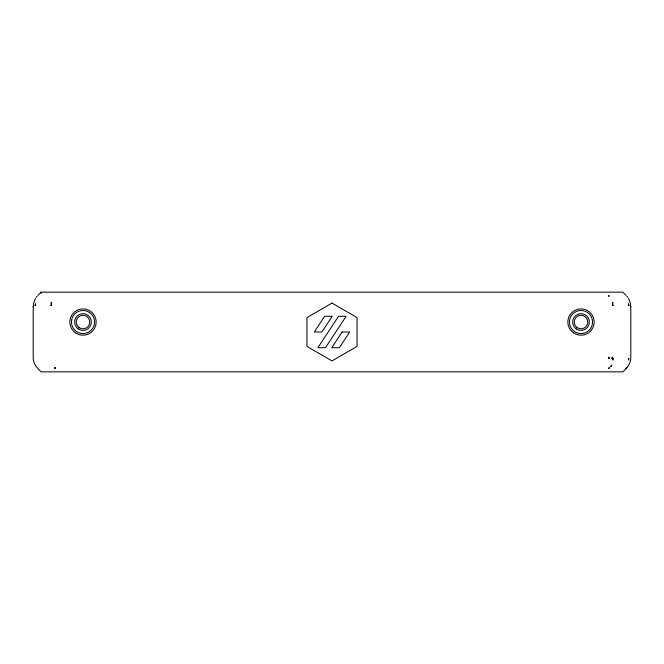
<?xml version="1.0" encoding="UTF-8"?>
<svg xmlns="http://www.w3.org/2000/svg" width="664" height="664" viewBox="0 0 664 664"><rect width="100%" height="100%" fill="white"/><g stroke="black" fill="none" stroke-linecap="round" stroke-linejoin="round"><path stroke-width="1" d="M33.2 306.751L33.64 303.008L35.549 298.402M608.996 367.624L608.705 368.537M608.971 368.537L609.336 367.624M625.77 368.537L626.592 367.624M36.246 297.364L37.018 296.376M625.936 368.537L626.733 367.624M37.865 295.463L41.168 292.16L622.832 292.16L626.135 295.463M626.982 296.376L627.754 297.364M628.451 298.402L630.36 303.008L630.8 306.751M54.539 367.624L55.295 368.537L55.137 367.624L55.402 368.537L54.772 368.537L54.539 367.624L54.921 368.537M609.17 296.376L608.846 295.463M54.83 367.624L55.154 368.537M608.597 295.463L608.863 296.376M630.8 306.726L630.8 357.273C630.966 363.183 627.165 368.221 622.832 371.84L41.168 371.84C36.835 368.221 33.034 363.183 33.2 357.273L33.2 306.726M41.168 292.16L41.168 293.363M608.963 357.273L608.954 358.518L608.963 357.273M612.15 357.273L612.125 358.518L612.15 357.273M35.582 305.34L35.101 305.481L35.582 305.34M50.829 305.34L51.277 305.481L50.829 305.34M613.179 358.518L612.673 358.518L613.179 358.518M628.434 358.518L628.899 358.518L628.434 358.518M35.715 303.963L35.217 304.236L35.715 303.963M50.962 303.963L51.377 304.236L50.962 303.963M613.071 359.763L612.573 359.763L613.071 359.763M628.327 359.763L628.783 359.763L628.327 359.763M51.178 302.61L51.535 303.008L51.178 302.61M52.448 298.402L52.448 298.402M611.693 365.233L611.195 365.598L611.693 365.233M611.17 366.403L610.747 366.636L611.17 366.403M324.638 316.288L314.313 332L321.866 332L332.191 316.288L324.638 316.288M338.557 316.288L317.898 347.712L325.443 347.712L346.102 316.288L338.557 316.288M342.134 332L331.809 347.712L339.362 347.712L349.687 332L342.134 332M612.822 302.61L612.465 303.008L612.822 302.61M613.038 303.963L612.623 304.236L613.038 303.963M332 303.099L306.967 317.55L306.967 346.45L332 360.901L357.033 346.45L357.033 317.55L332 303.099M613.171 305.34L612.723 305.481L613.171 305.34M611.552 298.402L611.552 298.402M628.783 304.236L628.285 303.963L628.783 304.236M628.899 305.481L628.418 305.34L628.899 305.481M573.455 332.805A13.147 13.147 0 0 0 594.097 323.185A13.147 13.147 0 0 0 575.447 310.121A13.147 13.147 0 0 0 573.455 332.805M75.455 332.813A13.147 13.147 0 0 0 96.097 323.185A13.147 13.147 0 0 0 77.447 310.121A13.147 13.147 0 0 0 75.455 332.813M574.377 331.502A11.554 11.554 0 0 0 592.512 323.044A11.554 11.554 0 0 0 576.12 311.565A11.554 11.554 0 0 0 574.377 331.502M76.377 331.502A11.554 11.554 0 0 0 94.512 323.044A11.554 11.554 0 0 0 78.12 311.565A11.554 11.554 0 0 0 76.377 331.502M576.203 328.896A8.366 8.366 0 0 0 589.333 322.77A8.366 8.366 0 0 0 577.464 314.454A8.366 8.366 0 0 0 576.203 328.896M78.203 328.896A8.366 8.366 0 0 0 91.333 322.77A8.366 8.366 0 0 0 79.464 314.454A8.366 8.366 0 0 0 78.203 328.896M577.116 327.584A6.773 6.773 0 0 0 587.748 322.629A6.773 6.773 0 0 0 578.136 315.898A6.773 6.773 0 0 0 577.116 327.584M79.116 327.584A6.773 6.773 0 0 0 89.748 322.629A6.773 6.773 0 0 0 80.136 315.898A6.773 6.773 0 0 0 79.116 327.584"/></g></svg>
